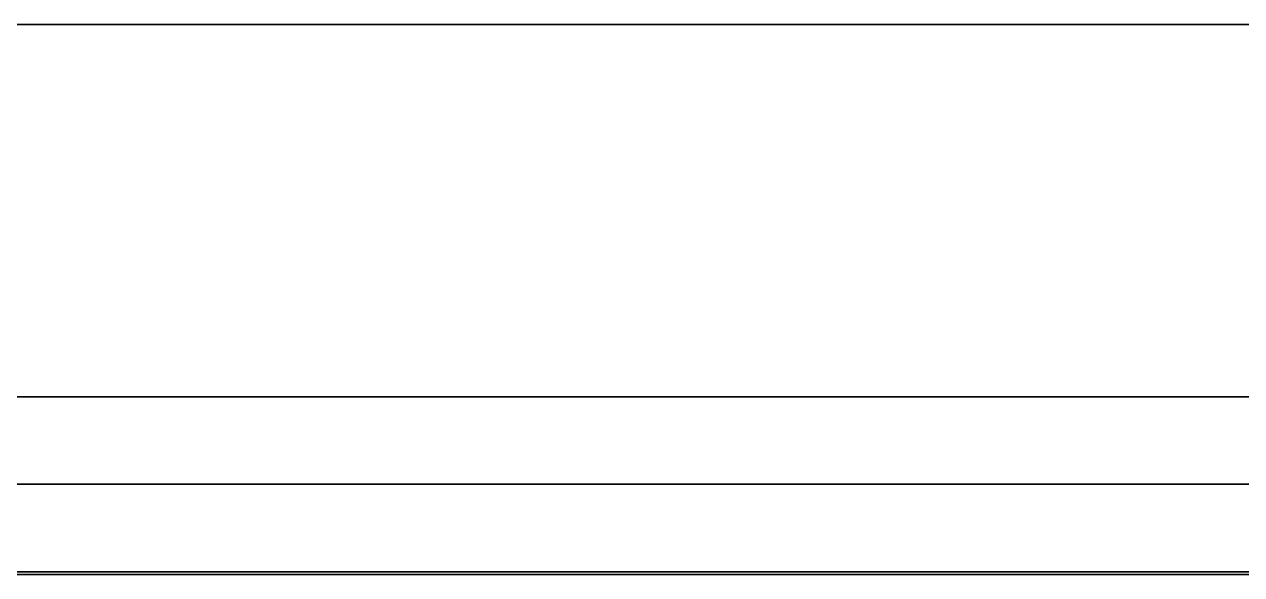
# Model space of a CAD drawing. Header units: inches. Extents: x 0 to 240, y -6 to 240.
# Drawn here: x 184.85 to 198.76, y -6.28 to 0 of the extents above; entities that cross this region are included whole.
import ezdxf

# ---------------------------------------------------------------- set-up
doc = ezdxf.new("R2010")
doc.units = ezdxf.units.IN
doc.header["$MEASUREMENT"] = 0
for name, color, linetype, true_color in [('MODEL$bldg-model', 7, 'Continuous', 0xfafafa), ('MODEL$frame-a', 252, 'Continuous', 0x696969), ('MODEL$perf-pan', 7, 'Continuous', 0x646464)]:
    doc.layers.add(name, color=color, linetype=linetype, true_color=true_color)

msp = doc.modelspace()

# ---------------------------------------------------------------- linework, layer by layer
at = {"layer": 'MODEL$bldg-model'}
for points in [[(0, 0, 432), (240, 0, 432)], [(240, 0, 576), (0, 0, 576)], [(0, 0, 504), (240, 0, 504)], [(0, 0, 288), (240, 0, 288)], [(240, 0, 432), (0, 0, 432)], [(0, 0, 360), (240, 0, 360)], [(0, 0, 144), (240, 0, 144)], [(240, 0, 288), (0, 0, 288)], [(0, 0, 216), (240, 0, 216)]]:
    msp.add_open_spline(points, degree=1, dxfattribs=at)
at = {"layer": 'MODEL$frame-a'}
for points in [[(160, -4.25, 576), (240, -4.25, 576)], [(240, -4.25, 432), (160, -4.25, 432)], [(160, -4.25, 432), (240, -4.25, 432)], [(240, -4.25, 288), (160, -4.25, 288)], [(160, -4.25, 288), (240, -4.25, 288)], [(240, -4.25, 144), (160, -4.25, 144)], [(162, -4.25, 434), (238, -4.25, 434)], [(238, -4.25, 574), (162, -4.25, 574)], [(162, -4.25, 290), (238, -4.25, 290)], [(238, -4.25, 430), (162, -4.25, 430)], [(162, -4.25, 146), (238, -4.25, 146)], [(238, -4.25, 286), (162, -4.25, 286)], [(160, -5.25, 576), (240, -5.25, 576)], [(240, -5.25, 432), (160, -5.25, 432)], [(160, -5.25, 432), (240, -5.25, 432)], [(240, -5.25, 288), (160, -5.25, 288)], [(160, -5.25, 288), (240, -5.25, 288)], [(240, -5.25, 144), (160, -5.25, 144)], [(162, -5.25, 434), (238, -5.25, 434)], [(238, -5.25, 574), (162, -5.25, 574)], [(162, -5.25, 290), (238, -5.25, 290)], [(238, -5.25, 430), (162, -5.25, 430)], [(162, -5.25, 146), (238, -5.25, 146)], [(238, -5.25, 286), (162, -5.25, 286)], [(160, -6.25, 576), (240, -6.25, 576)], [(240, -6.25, 432), (160, -6.25, 432)], [(160, -6.25, 432), (240, -6.25, 432)], [(240, -6.25, 288), (160, -6.25, 288)], [(160, -6.25, 288), (240, -6.25, 288)], [(240, -6.25, 144), (160, -6.25, 144)], [(162, -6.25, 434), (238, -6.25, 434)], [(238, -6.25, 574), (162, -6.25, 574)], [(162, -6.25, 290), (238, -6.25, 290)], [(238, -6.25, 430), (162, -6.25, 430)], [(162, -6.25, 146), (238, -6.25, 146)], [(238, -6.25, 286), (162, -6.25, 286)]]:
    msp.add_open_spline(points, degree=1, dxfattribs=at)
at = {"layer": 'MODEL$perf-pan'}
for p, q in [((160.5, -6.281, 432.5), (239.5, -6.281, 432.5)), ((239.5, -6.281, 575.5), (160.5, -6.281, 575.5)), ((160.5, -6.281, 288.5), (239.5, -6.281, 288.5)), ((239.5, -6.281, 431.5), (160.5, -6.281, 431.5)), ((160.5, -6.281, 144.5), (239.5, -6.281, 144.5)), ((239.5, -6.281, 287.5), (160.5, -6.281, 287.5)), ((180.266, -6.281, 216), (185.03, -6.281, 216)), ((187.257, -6.281, 216), (191.898, -6.281, 216)), ((187.734, -6.281, 504), (191.472, -6.281, 504)), ((187.818, -6.281, 360), (191.359, -6.281, 360)), ((194.245, -6.281, 216), (198.771, -6.281, 216)), ((194.672, -6.281, 504), (198.386, -6.281, 504)), ((194.785, -6.281, 360), (198.247, -6.281, 360))]:
    msp.add_line(p, q, dxfattribs=at)
for points in [[(183.942, -6.281, 562.729), (186.144, -6.281, 561.457)], [(186.144, -6.281, 566.543), (183.942, -6.281, 565.271)], [(183.966, -6.281, 310.743), (186.144, -6.281, 309.485)], [(186.144, -6.281, 314.515), (183.966, -6.281, 313.257)], [(184.014, -6.281, 550.771), (186.144, -6.281, 549.541)], [(186.144, -6.281, 554.459), (184.014, -6.281, 553.229)], [(184.049, -6.281, 322.791), (186.144, -6.281, 321.582)], [(186.144, -6.281, 326.418), (184.049, -6.281, 325.209)], [(184.109, -6.281, 298.826), (186.144, -6.281, 297.651)], [(186.144, -6.281, 302.349), (184.109, -6.281, 301.174)], [(184.149, -6.281, 538.849), (186.144, -6.281, 537.697)], [(186.144, -6.281, 542.303), (184.149, -6.281, 541.151)], [(184.172, -6.281, 274.862), (186.144, -6.281, 273.723)], [(186.144, -6.281, 278.277), (184.172, -6.281, 277.138)], [(184.19, -6.281, 334.872), (186.144, -6.281, 333.744)], [(186.144, -6.281, 338.256), (184.19, -6.281, 337.128)], [(184.284, -6.281, 526.926), (186.144, -6.281, 525.853)], [(186.144, -6.281, 530.147), (184.284, -6.281, 529.074)], [(184.304, -6.281, 154.938), (186.144, -6.281, 153.876)], [(186.144, -6.281, 158.124), (184.304, -6.281, 157.062)], [(184.33, -6.281, 346.953), (186.144, -6.281, 345.906)], [(186.144, -6.281, 350.094), (184.33, -6.281, 349.047)], [(184.35, -6.281, 262.965), (186.144, -6.281, 261.929)], [(186.144, -6.281, 266.071), (184.35, -6.281, 265.035)], [(184.419, -6.281, 515.004), (186.144, -6.281, 514.008)], [(186.144, -6.281, 517.992), (184.419, -6.281, 516.996)], [(184.469, -6.281, 359.033), (186.144, -6.281, 358.067)], [(186.144, -6.281, 361.933), (184.469, -6.281, 360.967)], [(184.49, -6.281, 167.045), (186.144, -6.281, 166.09)], [(186.144, -6.281, 169.91), (184.49, -6.281, 168.955)], [(184.524, -6.281, 251.065), (186.144, -6.281, 250.13)], [(186.144, -6.281, 253.87), (184.524, -6.281, 252.935)], [(184.553, -6.281, 503.082), (186.144, -6.281, 502.164)], [(186.144, -6.281, 505.836), (184.553, -6.281, 504.918)], [(184.608, -6.281, 371.113), (186.144, -6.281, 370.226)], [(186.144, -6.281, 373.774), (184.608, -6.281, 372.887)], [(184.673, -6.281, 179.151), (186.144, -6.281, 178.301)], [(186.144, -6.281, 181.699), (184.673, -6.281, 180.849)], [(184.688, -6.281, 491.159), (186.144, -6.281, 490.319)], [(186.144, -6.281, 493.681), (184.688, -6.281, 492.841)], [(184.694, -6.281, 239.163), (186.144, -6.281, 238.326)], [(186.144, -6.281, 241.674), (184.694, -6.281, 240.837)], [(184.745, -6.281, 383.192), (186.144, -6.281, 382.385)], [(186.144, -6.281, 385.615), (184.745, -6.281, 384.808)], [(184.822, -6.281, 479.237), (186.144, -6.281, 478.474)], [(186.144, -6.281, 481.526), (184.822, -6.281, 480.763)], [(184.852, -6.281, 191.254), (186.144, -6.281, 190.508)], [(184.852, -6.281, 192.746), (184.852, -6.281, 191.254)], [(186.144, -6.281, 193.492), (184.852, -6.281, 192.746)], [(184.862, -6.281, 227.26), (186.144, -6.281, 226.52)], [(184.862, -6.281, 228.74), (184.862, -6.281, 227.26)], [(186.144, -6.281, 229.48), (184.862, -6.281, 228.74)], [(184.88, -6.281, 395.271), (186.144, -6.281, 394.541)], [(184.88, -6.281, 396.729), (184.88, -6.281, 395.271)], [(186.144, -6.281, 397.459), (184.88, -6.281, 396.729)], [(184.956, -6.281, 467.315), (186.144, -6.281, 466.629)], [(184.956, -6.281, 468.685), (184.956, -6.281, 467.315)], [(186.144, -6.281, 469.371), (184.956, -6.281, 468.685)], [(184.989, -6.281, 443.334), (186.144, -6.281, 442.667)], [(184.989, -6.281, 444.666), (184.989, -6.281, 443.334)], [(186.144, -6.281, 445.333), (184.989, -6.281, 444.666)], [(185.012, -6.281, 407.347), (186.144, -6.281, 406.694)], [(185.012, -6.281, 408.653), (185.012, -6.281, 407.347)], [(186.144, -6.281, 409.306), (185.012, -6.281, 408.653)], [(185.027, -6.281, 203.355), (186.144, -6.281, 202.711)], [(185.027, -6.281, 204.645), (185.027, -6.281, 203.355)], [(186.144, -6.281, 205.289), (185.027, -6.281, 204.645)], [(185.03, -6.281, 215.357), (186.144, -6.281, 214.714)], [(185.03, -6.281, 216.643), (185.03, -6.281, 215.357)], [(186.144, -6.281, 217.286), (185.03, -6.281, 216.643)], [(185.088, -6.281, 419.391), (186.144, -6.281, 418.782)], [(185.088, -6.281, 420.609), (185.088, -6.281, 419.391)], [(186.144, -6.281, 421.218), (185.088, -6.281, 420.609)], [(185.09, -6.281, 455.392), (186.144, -6.281, 454.784)], [(185.09, -6.281, 456.608), (185.09, -6.281, 455.392)], [(186.144, -6.281, 457.216), (185.09, -6.281, 456.608)], [(188.346, -6.281, 565.271), (186.144, -6.281, 566.543)], [(188.273, -6.281, 553.229), (186.144, -6.281, 554.459)], [(188.138, -6.281, 541.151), (186.144, -6.281, 542.303)], [(188.003, -6.281, 529.074), (186.144, -6.281, 530.147)], [(187.869, -6.281, 516.996), (186.144, -6.281, 517.992)], [(187.734, -6.281, 504.918), (186.144, -6.281, 505.836)], [(187.599, -6.281, 492.841), (186.144, -6.281, 493.681)], [(187.465, -6.281, 480.763), (186.144, -6.281, 481.526)], [(187.331, -6.281, 468.685), (186.144, -6.281, 469.371)], [(187.197, -6.281, 456.608), (186.144, -6.281, 457.216)], [(187.298, -6.281, 444.666), (186.144, -6.281, 445.333)], [(186.144, -6.281, 561.457), (188.346, -6.281, 562.729)], [(186.144, -6.281, 549.541), (188.273, -6.281, 550.771)], [(186.144, -6.281, 537.697), (188.138, -6.281, 538.849)], [(186.144, -6.281, 525.853), (188.003, -6.281, 526.926)], [(186.144, -6.281, 514.008), (187.869, -6.281, 515.004)], [(186.144, -6.281, 502.164), (187.734, -6.281, 503.082)], [(186.144, -6.281, 490.319), (187.599, -6.281, 491.159)], [(186.144, -6.281, 478.474), (187.465, -6.281, 479.237)], [(186.144, -6.281, 466.629), (187.331, -6.281, 467.315)], [(186.144, -6.281, 454.784), (187.197, -6.281, 455.392)], [(186.144, -6.281, 442.667), (187.298, -6.281, 443.334)], [(187.199, -6.281, 420.609), (186.144, -6.281, 421.218)], [(187.275, -6.281, 408.653), (186.144, -6.281, 409.306)], [(187.407, -6.281, 396.729), (186.144, -6.281, 397.459)], [(187.542, -6.281, 384.808), (186.144, -6.281, 385.615)], [(187.68, -6.281, 372.887), (186.144, -6.281, 373.774)], [(187.818, -6.281, 360.967), (186.144, -6.281, 361.933)], [(187.957, -6.281, 349.047), (186.144, -6.281, 350.094)], [(188.098, -6.281, 337.128), (186.144, -6.281, 338.256)], [(188.238, -6.281, 325.209), (186.144, -6.281, 326.418)], [(188.321, -6.281, 313.257), (186.144, -6.281, 314.515)], [(188.178, -6.281, 301.174), (186.144, -6.281, 302.349)], [(186.144, -6.281, 418.782), (187.199, -6.281, 419.391)], [(186.144, -6.281, 406.694), (187.275, -6.281, 407.347)], [(186.144, -6.281, 394.541), (187.407, -6.281, 395.271)], [(186.144, -6.281, 382.385), (187.542, -6.281, 383.192)], [(186.144, -6.281, 370.226), (187.68, -6.281, 371.113)], [(186.144, -6.281, 358.067), (187.818, -6.281, 359.033)], [(186.144, -6.281, 345.906), (187.957, -6.281, 346.953)], [(186.144, -6.281, 333.744), (188.098, -6.281, 334.872)], [(186.144, -6.281, 321.582), (188.238, -6.281, 322.791)], [(186.144, -6.281, 309.485), (188.321, -6.281, 310.743)], [(186.144, -6.281, 297.651), (188.178, -6.281, 298.826)], [(188.115, -6.281, 277.138), (186.144, -6.281, 278.277)], [(187.937, -6.281, 265.035), (186.144, -6.281, 266.071)], [(187.763, -6.281, 252.935), (186.144, -6.281, 253.87)], [(187.593, -6.281, 240.837), (186.144, -6.281, 241.674)], [(187.425, -6.281, 228.74), (186.144, -6.281, 229.48)], [(187.257, -6.281, 216.643), (186.144, -6.281, 217.286)], [(187.26, -6.281, 204.645), (186.144, -6.281, 205.289)], [(187.435, -6.281, 192.746), (186.144, -6.281, 193.492)], [(187.615, -6.281, 180.849), (186.144, -6.281, 181.699)], [(187.797, -6.281, 168.955), (186.144, -6.281, 169.91)], [(187.983, -6.281, 157.062), (186.144, -6.281, 158.124)], [(186.144, -6.281, 273.723), (188.115, -6.281, 274.862)], [(186.144, -6.281, 261.929), (187.937, -6.281, 262.965)], [(186.144, -6.281, 250.13), (187.763, -6.281, 251.065)], [(186.144, -6.281, 238.326), (187.593, -6.281, 239.163)], [(186.144, -6.281, 226.52), (187.425, -6.281, 227.26)], [(186.144, -6.281, 214.714), (187.257, -6.281, 215.357)], [(186.144, -6.281, 202.711), (187.26, -6.281, 203.355)], [(186.144, -6.281, 190.508), (187.435, -6.281, 191.254)], [(186.144, -6.281, 178.301), (187.615, -6.281, 179.151)], [(186.144, -6.281, 166.09), (187.797, -6.281, 167.045)], [(186.144, -6.281, 153.876), (187.983, -6.281, 154.938)], [(187.197, -6.281, 455.392), (187.197, -6.281, 456.608)], [(187.199, -6.281, 419.391), (187.199, -6.281, 420.609)], [(187.257, -6.281, 215.357), (187.257, -6.281, 216.643)], [(187.26, -6.281, 203.355), (187.26, -6.281, 204.645)], [(187.275, -6.281, 407.347), (187.275, -6.281, 408.653)], [(187.298, -6.281, 443.334), (187.298, -6.281, 444.666)], [(187.331, -6.281, 467.315), (187.331, -6.281, 468.685)], [(187.359, -6.281, 568.701), (189.608, -6.281, 567.403)], [(187.359, -6.281, 571.299), (187.359, -6.281, 568.701)], [(189.608, -6.281, 572.597), (187.359, -6.281, 571.299)], [(187.407, -6.281, 395.271), (187.407, -6.281, 396.729)], [(187.408, -6.281, 556.73), (189.608, -6.281, 555.46)], [(187.408, -6.281, 559.27), (187.408, -6.281, 556.73)], [(189.608, -6.281, 560.54), (187.408, -6.281, 559.27)], [(187.425, -6.281, 316.74), (189.608, -6.281, 315.48)], [(187.425, -6.281, 319.26), (187.425, -6.281, 316.74)], [(189.608, -6.281, 320.52), (187.425, -6.281, 319.26)], [(187.425, -6.281, 227.26), (187.425, -6.281, 228.74)], [(187.435, -6.281, 191.254), (187.435, -6.281, 192.746)], [(187.465, -6.281, 479.237), (187.465, -6.281, 480.763)], [(187.486, -6.281, 304.775), (189.608, -6.281, 303.55)], [(187.486, -6.281, 307.225), (187.486, -6.281, 304.775)], [(189.608, -6.281, 308.45), (187.486, -6.281, 307.225)], [(187.521, -6.281, 280.795), (189.608, -6.281, 279.59)], [(187.521, -6.281, 283.205), (187.521, -6.281, 280.795)], [(189.608, -6.281, 284.41), (187.521, -6.281, 283.205)], [(187.542, -6.281, 383.192), (187.542, -6.281, 384.808)], [(187.543, -6.281, 544.808), (189.608, -6.281, 543.616)], [(187.543, -6.281, 547.192), (187.543, -6.281, 544.808)], [(189.608, -6.281, 548.384), (187.543, -6.281, 547.192)], [(187.566, -6.281, 328.821), (189.608, -6.281, 327.642)], [(187.566, -6.281, 331.179), (187.566, -6.281, 328.821)], [(189.608, -6.281, 332.358), (187.566, -6.281, 331.179)], [(187.593, -6.281, 239.163), (187.593, -6.281, 240.837)], [(187.599, -6.281, 491.159), (187.599, -6.281, 492.841)], [(187.615, -6.281, 179.151), (187.615, -6.281, 180.849)], [(187.627, -6.281, 292.857), (189.608, -6.281, 291.713)], [(187.627, -6.281, 295.143), (187.627, -6.281, 292.857)], [(189.608, -6.281, 296.287), (187.627, -6.281, 295.143)], [(187.677, -6.281, 532.885), (189.608, -6.281, 531.771)], [(187.677, -6.281, 535.115), (187.677, -6.281, 532.885)], [(189.608, -6.281, 536.229), (187.677, -6.281, 535.115)], [(187.68, -6.281, 371.113), (187.68, -6.281, 372.887)], [(187.694, -6.281, 148.895), (189.608, -6.281, 147.79)], [(187.694, -6.281, 151.105), (187.694, -6.281, 148.895)], [(189.608, -6.281, 152.21), (187.694, -6.281, 151.105)], [(187.699, -6.281, 268.898), (189.608, -6.281, 267.796)], [(187.699, -6.281, 271.102), (187.699, -6.281, 268.898)], [(189.608, -6.281, 272.204), (187.699, -6.281, 271.102)], [(187.706, -6.281, 340.902), (189.608, -6.281, 339.804)], [(187.706, -6.281, 343.098), (187.706, -6.281, 340.902)], [(189.608, -6.281, 344.196), (187.706, -6.281, 343.098)], [(187.734, -6.281, 503.082), (187.734, -6.281, 504.918)], [(187.763, -6.281, 251.065), (187.763, -6.281, 252.935)], [(187.797, -6.281, 167.045), (187.797, -6.281, 168.955)], [(187.812, -6.281, 520.963), (189.608, -6.281, 519.926)], [(187.812, -6.281, 523.037), (187.812, -6.281, 520.963)], [(189.608, -6.281, 524.074), (187.812, -6.281, 523.037)], [(187.818, -6.281, 359.033), (187.818, -6.281, 360.967)], [(187.845, -6.281, 352.982), (189.608, -6.281, 351.964)], [(187.845, -6.281, 355.018), (187.845, -6.281, 352.982)], [(189.608, -6.281, 356.036), (187.845, -6.281, 355.018)], [(187.869, -6.281, 515.004), (187.869, -6.281, 516.996)], [(187.873, -6.281, 256.998), (189.608, -6.281, 255.997)], [(187.873, -6.281, 259.002), (187.873, -6.281, 256.998)], [(189.608, -6.281, 260.003), (187.873, -6.281, 259.002)], [(187.882, -6.281, 161.004), (189.608, -6.281, 160.008)], [(187.882, -6.281, 162.996), (187.882, -6.281, 161.004)], [(189.608, -6.281, 163.992), (187.882, -6.281, 162.996)], [(187.937, -6.281, 262.965), (187.937, -6.281, 265.035)], [(187.946, -6.281, 509.041), (189.608, -6.281, 508.081)], [(187.946, -6.281, 510.959), (187.946, -6.281, 509.041)], [(189.608, -6.281, 511.919), (187.946, -6.281, 510.959)], [(187.957, -6.281, 346.953), (187.957, -6.281, 349.047)], [(187.983, -6.281, 365.062), (189.608, -6.281, 364.124)], [(187.983, -6.281, 366.938), (187.983, -6.281, 365.062)], [(189.608, -6.281, 367.876), (187.983, -6.281, 366.938)], [(187.983, -6.281, 154.938), (187.983, -6.281, 157.062)], [(188.003, -6.281, 526.926), (188.003, -6.281, 529.074)], [(188.043, -6.281, 245.097), (189.608, -6.281, 244.193)], [(188.043, -6.281, 246.903), (188.043, -6.281, 245.097)], [(189.608, -6.281, 247.807), (188.043, -6.281, 246.903)], [(188.069, -6.281, 173.111), (189.608, -6.281, 172.223)], [(188.069, -6.281, 174.889), (188.069, -6.281, 173.111)], [(189.608, -6.281, 175.777), (188.069, -6.281, 174.889)], [(188.08, -6.281, 497.118), (189.608, -6.281, 496.236)], [(188.08, -6.281, 498.882), (188.08, -6.281, 497.118)], [(189.608, -6.281, 499.764), (188.08, -6.281, 498.882)], [(188.098, -6.281, 334.872), (188.098, -6.281, 337.128)], [(188.115, -6.281, 274.862), (188.115, -6.281, 277.138)], [(188.12, -6.281, 377.141), (189.608, -6.281, 376.283)], [(188.12, -6.281, 378.859), (188.12, -6.281, 377.141)], [(189.608, -6.281, 379.717), (188.12, -6.281, 378.859)], [(188.138, -6.281, 538.849), (188.138, -6.281, 541.151)], [(188.178, -6.281, 298.826), (188.178, -6.281, 301.174)], [(188.211, -6.281, 233.193), (189.608, -6.281, 232.387)], [(188.211, -6.281, 234.807), (188.211, -6.281, 233.193)], [(189.608, -6.281, 235.613), (188.211, -6.281, 234.807)], [(188.214, -6.281, 485.195), (189.608, -6.281, 484.391)], [(188.214, -6.281, 486.805), (188.214, -6.281, 485.195)], [(189.608, -6.281, 487.609), (188.214, -6.281, 486.805)], [(188.238, -6.281, 322.791), (188.238, -6.281, 325.209)], [(188.252, -6.281, 185.217), (189.608, -6.281, 184.434)], [(188.252, -6.281, 186.783), (188.252, -6.281, 185.217)], [(189.608, -6.281, 187.566), (188.252, -6.281, 186.783)], [(188.256, -6.281, 389.219), (189.608, -6.281, 388.439)], [(188.256, -6.281, 390.781), (188.256, -6.281, 389.219)], [(189.608, -6.281, 391.561), (188.256, -6.281, 390.781)], [(188.273, -6.281, 550.771), (188.273, -6.281, 553.229)], [(188.321, -6.281, 310.743), (188.321, -6.281, 313.257)], [(188.346, -6.281, 562.729), (188.346, -6.281, 565.271)], [(188.348, -6.281, 473.273), (189.608, -6.281, 472.545)], [(188.348, -6.281, 474.727), (188.348, -6.281, 473.273)], [(189.608, -6.281, 475.455), (188.348, -6.281, 474.727)], [(188.378, -6.281, 221.29), (189.608, -6.281, 220.581)], [(188.378, -6.281, 222.71), (188.378, -6.281, 221.29)], [(189.608, -6.281, 223.419), (188.378, -6.281, 222.71)], [(188.388, -6.281, 401.296), (189.608, -6.281, 400.592)], [(188.388, -6.281, 402.704), (188.388, -6.281, 401.296)], [(189.608, -6.281, 403.408), (188.388, -6.281, 402.704)], [(188.431, -6.281, 197.321), (189.608, -6.281, 196.642)], [(188.431, -6.281, 198.679), (188.431, -6.281, 197.321)], [(189.608, -6.281, 199.358), (188.431, -6.281, 198.679)], [(188.438, -6.281, 437.325), (189.608, -6.281, 436.65)], [(188.438, -6.281, 438.675), (188.438, -6.281, 437.325)], [(189.608, -6.281, 439.35), (188.438, -6.281, 438.675)], [(188.481, -6.281, 461.349), (189.608, -6.281, 460.699)], [(188.481, -6.281, 462.651), (188.481, -6.281, 461.349)], [(189.608, -6.281, 463.301), (188.481, -6.281, 462.651)], [(188.516, -6.281, 413.369), (189.608, -6.281, 412.739)], [(188.516, -6.281, 414.631), (188.516, -6.281, 413.369)], [(189.608, -6.281, 415.261), (188.516, -6.281, 414.631)], [(188.522, -6.281, 425.373), (189.608, -6.281, 424.747)], [(188.522, -6.281, 426.627), (188.522, -6.281, 425.373)], [(189.608, -6.281, 427.253), (188.522, -6.281, 426.627)], [(188.528, -6.281, 449.377), (189.608, -6.281, 448.753)], [(188.528, -6.281, 450.623), (188.528, -6.281, 449.377)], [(189.608, -6.281, 451.247), (188.528, -6.281, 450.623)], [(188.55, -6.281, 209.389), (189.608, -6.281, 208.778)], [(188.55, -6.281, 210.611), (188.55, -6.281, 209.389)], [(189.608, -6.281, 211.222), (188.55, -6.281, 210.611)], [(191.857, -6.281, 571.299), (189.608, -6.281, 572.597)], [(191.807, -6.281, 559.27), (189.608, -6.281, 560.54)], [(191.673, -6.281, 547.192), (189.608, -6.281, 548.384)], [(191.538, -6.281, 535.115), (189.608, -6.281, 536.229)], [(191.404, -6.281, 523.037), (189.608, -6.281, 524.074)], [(191.269, -6.281, 510.959), (189.608, -6.281, 511.919)], [(191.135, -6.281, 498.882), (189.608, -6.281, 499.764)], [(191.001, -6.281, 486.805), (189.608, -6.281, 487.609)], [(190.867, -6.281, 474.727), (189.608, -6.281, 475.455)], [(190.734, -6.281, 462.651), (189.608, -6.281, 463.301)], [(190.687, -6.281, 450.623), (189.608, -6.281, 451.247)], [(190.777, -6.281, 438.675), (189.608, -6.281, 439.35)], [(189.608, -6.281, 567.403), (191.857, -6.281, 568.701)], [(189.608, -6.281, 555.46), (191.807, -6.281, 556.73)], [(189.608, -6.281, 543.616), (191.673, -6.281, 544.808)], [(189.608, -6.281, 531.771), (191.538, -6.281, 532.885)], [(189.608, -6.281, 519.926), (191.404, -6.281, 520.963)], [(189.608, -6.281, 508.081), (191.269, -6.281, 509.041)], [(189.608, -6.281, 496.236), (191.135, -6.281, 497.118)], [(189.608, -6.281, 484.391), (191.001, -6.281, 485.195)], [(189.608, -6.281, 472.545), (190.867, -6.281, 473.273)], [(189.608, -6.281, 460.699), (190.734, -6.281, 461.349)], [(189.608, -6.281, 448.753), (190.687, -6.281, 449.377)], [(189.608, -6.281, 436.65), (190.777, -6.281, 437.325)], [(190.693, -6.281, 426.627), (189.608, -6.281, 427.253)], [(190.7, -6.281, 414.631), (189.608, -6.281, 415.261)], [(190.827, -6.281, 402.704), (189.608, -6.281, 403.408)], [(190.96, -6.281, 390.781), (189.608, -6.281, 391.561)], [(191.095, -6.281, 378.859), (189.608, -6.281, 379.717)], [(191.232, -6.281, 366.938), (189.608, -6.281, 367.876)], [(191.371, -6.281, 355.018), (189.608, -6.281, 356.036)], [(191.51, -6.281, 343.098), (189.608, -6.281, 344.196)], [(191.65, -6.281, 331.179), (189.608, -6.281, 332.358)], [(191.79, -6.281, 319.26), (189.608, -6.281, 320.52)], [(191.73, -6.281, 307.225), (189.608, -6.281, 308.45)], [(191.588, -6.281, 295.143), (189.608, -6.281, 296.287)], [(189.608, -6.281, 424.747), (190.693, -6.281, 425.373)], [(189.608, -6.281, 412.739), (190.7, -6.281, 413.369)], [(189.608, -6.281, 400.592), (190.827, -6.281, 401.296)], [(189.608, -6.281, 388.439), (190.96, -6.281, 389.219)], [(189.608, -6.281, 376.283), (191.095, -6.281, 377.141)], [(189.608, -6.281, 364.124), (191.232, -6.281, 365.062)], [(189.608, -6.281, 351.964), (191.371, -6.281, 352.982)], [(189.608, -6.281, 339.804), (191.51, -6.281, 340.902)], [(189.608, -6.281, 327.642), (191.65, -6.281, 328.821)], [(189.608, -6.281, 315.48), (191.79, -6.281, 316.74)], [(189.608, -6.281, 303.55), (191.73, -6.281, 304.775)], [(189.608, -6.281, 291.713), (191.588, -6.281, 292.857)], [(191.695, -6.281, 283.205), (189.608, -6.281, 284.41)], [(191.517, -6.281, 271.102), (189.608, -6.281, 272.204)], [(191.343, -6.281, 259.002), (189.608, -6.281, 260.003)], [(191.173, -6.281, 246.903), (189.608, -6.281, 247.807)], [(191.005, -6.281, 234.807), (189.608, -6.281, 235.613)], [(190.837, -6.281, 222.71), (189.608, -6.281, 223.419)], [(190.666, -6.281, 210.611), (189.608, -6.281, 211.222)], [(190.784, -6.281, 198.679), (189.608, -6.281, 199.358)], [(190.964, -6.281, 186.783), (189.608, -6.281, 187.566)], [(191.147, -6.281, 174.889), (189.608, -6.281, 175.777)], [(191.333, -6.281, 162.996), (189.608, -6.281, 163.992)], [(191.522, -6.281, 151.105), (189.608, -6.281, 152.21)], [(189.608, -6.281, 279.59), (191.695, -6.281, 280.795)], [(189.608, -6.281, 267.796), (191.517, -6.281, 268.898)], [(189.608, -6.281, 255.997), (191.343, -6.281, 256.998)], [(189.608, -6.281, 244.193), (191.173, -6.281, 245.097)], [(189.608, -6.281, 232.387), (191.005, -6.281, 233.193)], [(189.608, -6.281, 220.581), (190.837, -6.281, 221.29)], [(189.608, -6.281, 208.778), (190.666, -6.281, 209.389)], [(189.608, -6.281, 196.642), (190.784, -6.281, 197.321)], [(189.608, -6.281, 184.434), (190.964, -6.281, 185.217)], [(189.608, -6.281, 172.223), (191.147, -6.281, 173.111)], [(189.608, -6.281, 160.008), (191.333, -6.281, 161.004)], [(189.608, -6.281, 147.79), (191.522, -6.281, 148.895)], [(190.666, -6.281, 209.389), (190.666, -6.281, 210.611)], [(190.687, -6.281, 449.377), (190.687, -6.281, 450.623)], [(190.693, -6.281, 425.373), (190.693, -6.281, 426.627)], [(190.7, -6.281, 413.369), (190.7, -6.281, 414.631)], [(190.734, -6.281, 461.349), (190.734, -6.281, 462.651)], [(190.777, -6.281, 437.325), (190.777, -6.281, 438.675)], [(190.784, -6.281, 197.321), (190.784, -6.281, 198.679)], [(190.801, -6.281, 562.689), (193.072, -6.281, 561.378)], [(190.801, -6.281, 565.311), (190.801, -6.281, 562.689)], [(193.072, -6.281, 566.622), (190.801, -6.281, 565.311)], [(190.827, -6.281, 401.296), (190.827, -6.281, 402.704)], [(190.837, -6.281, 221.29), (190.837, -6.281, 222.71)], [(190.862, -6.281, 310.724), (193.072, -6.281, 309.448)], [(190.862, -6.281, 313.276), (190.862, -6.281, 310.724)], [(193.072, -6.281, 314.552), (190.862, -6.281, 313.276)], [(190.867, -6.281, 473.273), (190.867, -6.281, 474.727)], [(190.936, -6.281, 550.767), (193.072, -6.281, 549.533)], [(190.936, -6.281, 553.233), (190.936, -6.281, 550.767)], [(193.072, -6.281, 554.467), (190.936, -6.281, 553.233)], [(190.941, -6.281, 322.77), (193.072, -6.281, 321.54)], [(190.941, -6.281, 325.23), (190.941, -6.281, 322.77)], [(193.072, -6.281, 326.46), (190.941, -6.281, 325.23)], [(190.96, -6.281, 389.219), (190.96, -6.281, 390.781)], [(190.964, -6.281, 185.217), (190.964, -6.281, 186.783)], [(191.001, -6.281, 485.195), (191.001, -6.281, 486.805)], [(191.003, -6.281, 298.806), (193.072, -6.281, 297.611)], [(191.003, -6.281, 301.194), (191.003, -6.281, 298.806)], [(193.072, -6.281, 302.389), (191.003, -6.281, 301.194)], [(191.005, -6.281, 233.193), (191.005, -6.281, 234.807)], [(191.047, -6.281, 274.831), (193.072, -6.281, 273.662)], [(191.047, -6.281, 277.169), (191.047, -6.281, 274.831)], [(193.072, -6.281, 278.338), (191.047, -6.281, 277.169)], [(191.07, -6.281, 538.844), (193.072, -6.281, 537.689)], [(191.07, -6.281, 541.156), (191.07, -6.281, 538.844)], [(193.072, -6.281, 542.311), (191.07, -6.281, 541.156)], [(191.081, -6.281, 334.851), (193.072, -6.281, 333.702)], [(191.081, -6.281, 337.149), (191.081, -6.281, 334.851)], [(193.072, -6.281, 338.298), (191.081, -6.281, 337.149)], [(191.095, -6.281, 377.141), (191.095, -6.281, 378.859)], [(191.135, -6.281, 497.118), (191.135, -6.281, 498.882)], [(191.147, -6.281, 173.111), (191.147, -6.281, 174.889)], [(191.173, -6.281, 245.097), (191.173, -6.281, 246.903)], [(191.204, -6.281, 526.922), (193.072, -6.281, 525.844)], [(191.204, -6.281, 529.078), (191.204, -6.281, 526.922)], [(193.072, -6.281, 530.156), (191.204, -6.281, 529.078)], [(191.221, -6.281, 346.931), (193.072, -6.281, 345.862)], [(191.221, -6.281, 349.069), (191.221, -6.281, 346.931)], [(193.072, -6.281, 350.138), (191.221, -6.281, 349.069)], [(191.221, -6.281, 262.932), (193.072, -6.281, 261.863)], [(191.221, -6.281, 265.068), (191.221, -6.281, 262.932)], [(193.072, -6.281, 266.137), (191.221, -6.281, 265.068)], [(191.232, -6.281, 365.062), (191.232, -6.281, 366.938)], [(191.269, -6.281, 509.041), (191.269, -6.281, 510.959)], [(191.271, -6.281, 154.96), (193.072, -6.281, 153.921)], [(191.271, -6.281, 157.04), (191.271, -6.281, 154.96)], [(193.072, -6.281, 158.079), (191.271, -6.281, 157.04)], [(191.333, -6.281, 161.004), (191.333, -6.281, 162.996)], [(191.338, -6.281, 514.999), (193.072, -6.281, 513.998)], [(191.338, -6.281, 517.001), (191.338, -6.281, 514.999)], [(193.072, -6.281, 518.002), (191.338, -6.281, 517.001)], [(191.343, -6.281, 256.998), (191.343, -6.281, 259.002)], [(191.359, -6.281, 359.011), (193.072, -6.281, 358.022)], [(191.359, -6.281, 360.989), (191.359, -6.281, 359.011)], [(193.072, -6.281, 361.978), (191.359, -6.281, 360.989)], [(191.371, -6.281, 352.982), (191.371, -6.281, 355.018)], [(191.392, -6.281, 251.03), (193.072, -6.281, 250.06)], [(191.392, -6.281, 252.97), (191.392, -6.281, 251.03)], [(193.072, -6.281, 253.94), (191.392, -6.281, 252.97)], [(191.404, -6.281, 520.963), (191.404, -6.281, 523.037)], [(191.46, -6.281, 167.07), (193.072, -6.281, 166.139)], [(191.46, -6.281, 168.93), (191.46, -6.281, 167.07)], [(193.072, -6.281, 169.861), (191.46, -6.281, 168.93)], [(191.472, -6.281, 503.076), (193.072, -6.281, 502.153)], [(191.472, -6.281, 504.924), (191.472, -6.281, 503.076)], [(193.072, -6.281, 505.847), (191.472, -6.281, 504.924)], [(191.496, -6.281, 371.09), (193.072, -6.281, 370.18)], [(191.496, -6.281, 372.91), (191.496, -6.281, 371.09)], [(193.072, -6.281, 373.82), (191.496, -6.281, 372.91)], [(191.51, -6.281, 340.902), (191.51, -6.281, 343.098)], [(191.517, -6.281, 268.898), (191.517, -6.281, 271.102)], [(191.522, -6.281, 148.895), (191.522, -6.281, 151.105)], [(191.538, -6.281, 532.885), (191.538, -6.281, 535.115)], [(191.559, -6.281, 239.127), (193.072, -6.281, 238.253)], [(191.559, -6.281, 240.873), (191.559, -6.281, 239.127)], [(193.072, -6.281, 241.747), (191.559, -6.281, 240.873)], [(191.588, -6.281, 292.857), (191.588, -6.281, 295.143)], [(191.606, -6.281, 491.153), (193.072, -6.281, 490.307)], [(191.606, -6.281, 492.847), (191.606, -6.281, 491.153)], [(193.072, -6.281, 493.693), (191.606, -6.281, 492.847)], [(191.631, -6.281, 383.168), (193.072, -6.281, 382.336)], [(191.631, -6.281, 384.832), (191.631, -6.281, 383.168)], [(193.072, -6.281, 385.664), (191.631, -6.281, 384.832)], [(191.647, -6.281, 179.177), (193.072, -6.281, 178.355)], [(191.647, -6.281, 180.823), (191.647, -6.281, 179.177)], [(193.072, -6.281, 181.645), (191.647, -6.281, 180.823)], [(191.65, -6.281, 328.821), (191.65, -6.281, 331.179)], [(191.673, -6.281, 544.808), (191.673, -6.281, 547.192)], [(191.695, -6.281, 280.795), (191.695, -6.281, 283.205)], [(191.727, -6.281, 227.224), (193.072, -6.281, 226.447)], [(191.727, -6.281, 228.776), (191.727, -6.281, 227.224)], [(193.072, -6.281, 229.553), (191.727, -6.281, 228.776)], [(191.73, -6.281, 304.775), (191.73, -6.281, 307.225)], [(191.739, -6.281, 479.23), (193.072, -6.281, 478.461)], [(191.739, -6.281, 480.77), (191.739, -6.281, 479.23)], [(193.072, -6.281, 481.539), (191.739, -6.281, 480.77)], [(191.763, -6.281, 395.245), (193.072, -6.281, 394.489)], [(191.763, -6.281, 396.755), (191.763, -6.281, 395.245)], [(193.072, -6.281, 397.511), (191.763, -6.281, 396.755)], [(191.79, -6.281, 316.74), (191.79, -6.281, 319.26)], [(191.807, -6.281, 556.73), (191.807, -6.281, 559.27)], [(191.831, -6.281, 191.284), (193.072, -6.281, 190.567)], [(191.831, -6.281, 192.716), (191.831, -6.281, 191.284)], [(193.072, -6.281, 193.433), (191.831, -6.281, 192.716)], [(191.857, -6.281, 568.701), (191.857, -6.281, 571.299)], [(191.871, -6.281, 467.307), (193.072, -6.281, 466.613)], [(191.871, -6.281, 468.693), (191.871, -6.281, 467.307)], [(193.072, -6.281, 469.387), (191.871, -6.281, 468.693)], [(191.891, -6.281, 407.319), (193.072, -6.281, 406.637)], [(191.891, -6.281, 408.681), (191.891, -6.281, 407.319)], [(193.072, -6.281, 409.363), (191.891, -6.281, 408.681)], [(191.898, -6.281, 215.322), (193.072, -6.281, 214.645)], [(191.898, -6.281, 216.678), (191.898, -6.281, 215.322)], [(193.072, -6.281, 217.355), (191.898, -6.281, 216.678)], [(191.946, -6.281, 443.35), (193.072, -6.281, 442.701)], [(191.946, -6.281, 444.65), (191.946, -6.281, 443.35)], [(193.072, -6.281, 445.299), (191.946, -6.281, 444.65)], [(192.001, -6.281, 455.382), (193.072, -6.281, 454.763)], [(192.001, -6.281, 456.618), (192.001, -6.281, 455.382)], [(193.072, -6.281, 457.237), (192.001, -6.281, 456.618)], [(192.011, -6.281, 419.388), (193.072, -6.281, 418.776)], [(192.011, -6.281, 420.612), (192.011, -6.281, 419.388)], [(193.072, -6.281, 421.224), (192.011, -6.281, 420.612)], [(192.011, -6.281, 203.388), (193.072, -6.281, 202.775)], [(192.011, -6.281, 204.612), (192.011, -6.281, 203.388)], [(193.072, -6.281, 205.225), (192.011, -6.281, 204.612)], [(195.342, -6.281, 565.311), (193.072, -6.281, 566.622)], [(195.208, -6.281, 553.233), (193.072, -6.281, 554.467)], [(195.074, -6.281, 541.156), (193.072, -6.281, 542.311)], [(194.939, -6.281, 529.078), (193.072, -6.281, 530.156)], [(194.805, -6.281, 517.001), (193.072, -6.281, 518.002)], [(194.672, -6.281, 504.924), (193.072, -6.281, 505.847)], [(194.538, -6.281, 492.847), (193.072, -6.281, 493.693)], [(194.405, -6.281, 480.77), (193.072, -6.281, 481.539)], [(194.273, -6.281, 468.693), (193.072, -6.281, 469.387)], [(194.143, -6.281, 456.618), (193.072, -6.281, 457.237)], [(194.197, -6.281, 444.65), (193.072, -6.281, 445.299)], [(193.072, -6.281, 561.378), (195.342, -6.281, 562.689)], [(193.072, -6.281, 549.533), (195.208, -6.281, 550.767)], [(193.072, -6.281, 537.689), (195.074, -6.281, 538.844)], [(193.072, -6.281, 525.844), (194.939, -6.281, 526.922)], [(193.072, -6.281, 513.998), (194.805, -6.281, 514.999)], [(193.072, -6.281, 502.153), (194.672, -6.281, 503.076)], [(193.072, -6.281, 490.307), (194.538, -6.281, 491.153)], [(193.072, -6.281, 478.461), (194.405, -6.281, 479.23)], [(193.072, -6.281, 466.613), (194.273, -6.281, 467.307)], [(193.072, -6.281, 454.763), (194.143, -6.281, 455.382)], [(193.072, -6.281, 442.701), (194.197, -6.281, 443.35)], [(194.132, -6.281, 420.612), (193.072, -6.281, 421.224)], [(194.252, -6.281, 408.681), (193.072, -6.281, 409.363)], [(194.38, -6.281, 396.755), (193.072, -6.281, 397.511)], [(194.513, -6.281, 384.832), (193.072, -6.281, 385.664)], [(194.648, -6.281, 372.91), (193.072, -6.281, 373.82)], [(194.785, -6.281, 360.989), (193.072, -6.281, 361.978)], [(194.923, -6.281, 349.069), (193.072, -6.281, 350.138)], [(195.062, -6.281, 337.149), (193.072, -6.281, 338.298)], [(195.202, -6.281, 325.23), (193.072, -6.281, 326.46)], [(195.282, -6.281, 313.276), (193.072, -6.281, 314.552)], [(195.14, -6.281, 301.194), (193.072, -6.281, 302.389)], [(193.072, -6.281, 418.776), (194.132, -6.281, 419.388)], [(193.072, -6.281, 406.637), (194.252, -6.281, 407.319)], [(193.072, -6.281, 394.489), (194.38, -6.281, 395.245)], [(193.072, -6.281, 382.336), (194.513, -6.281, 383.168)], [(193.072, -6.281, 370.18), (194.648, -6.281, 371.09)], [(193.072, -6.281, 358.022), (194.785, -6.281, 359.011)], [(193.072, -6.281, 345.862), (194.923, -6.281, 346.931)], [(193.072, -6.281, 333.702), (195.062, -6.281, 334.851)], [(193.072, -6.281, 321.54), (195.202, -6.281, 322.77)], [(193.072, -6.281, 309.448), (195.282, -6.281, 310.724)], [(193.072, -6.281, 297.611), (195.14, -6.281, 298.806)], [(195.096, -6.281, 277.169), (193.072, -6.281, 278.338)], [(194.922, -6.281, 265.068), (193.072, -6.281, 266.137)], [(194.752, -6.281, 252.97), (193.072, -6.281, 253.94)], [(194.584, -6.281, 240.873), (193.072, -6.281, 241.747)], [(194.416, -6.281, 228.776), (193.072, -6.281, 229.553)], [(194.245, -6.281, 216.678), (193.072, -6.281, 217.355)], [(194.133, -6.281, 204.612), (193.072, -6.281, 205.225)], [(194.313, -6.281, 192.716), (193.072, -6.281, 193.433)], [(194.496, -6.281, 180.823), (193.072, -6.281, 181.645)], [(194.683, -6.281, 168.93), (193.072, -6.281, 169.861)], [(194.872, -6.281, 157.04), (193.072, -6.281, 158.079)], [(193.072, -6.281, 273.662), (195.096, -6.281, 274.831)], [(193.072, -6.281, 261.863), (194.922, -6.281, 262.932)], [(193.072, -6.281, 250.06), (194.752, -6.281, 251.03)], [(193.072, -6.281, 238.253), (194.584, -6.281, 239.127)], [(193.072, -6.281, 226.447), (194.416, -6.281, 227.224)], [(193.072, -6.281, 214.645), (194.245, -6.281, 215.322)], [(193.072, -6.281, 202.775), (194.133, -6.281, 203.388)], [(193.072, -6.281, 190.567), (194.313, -6.281, 191.284)], [(193.072, -6.281, 178.355), (194.496, -6.281, 179.177)], [(193.072, -6.281, 166.139), (194.683, -6.281, 167.07)], [(193.072, -6.281, 153.921), (194.872, -6.281, 154.96)], [(194.132, -6.281, 419.388), (194.132, -6.281, 420.612)], [(194.133, -6.281, 203.388), (194.133, -6.281, 204.612)], [(194.143, -6.281, 455.382), (194.143, -6.281, 456.618)], [(194.197, -6.281, 443.35), (194.197, -6.281, 444.65)], [(194.209, -6.281, 568.657), (196.536, -6.281, 567.314)], [(194.209, -6.281, 571.343), (194.209, -6.281, 568.657)], [(196.536, -6.281, 572.686), (194.209, -6.281, 571.343)], [(194.245, -6.281, 215.322), (194.245, -6.281, 216.678)], [(194.252, -6.281, 407.319), (194.252, -6.281, 408.681)], [(194.273, -6.281, 467.307), (194.273, -6.281, 468.693)], [(194.313, -6.281, 191.284), (194.313, -6.281, 192.716)], [(194.317, -6.281, 316.719), (196.536, -6.281, 315.438)], [(194.317, -6.281, 319.281), (194.317, -6.281, 316.719)], [(196.536, -6.281, 320.562), (194.317, -6.281, 319.281)], [(194.328, -6.281, 556.725), (196.536, -6.281, 555.451)], [(194.328, -6.281, 559.275), (194.328, -6.281, 556.725)], [(196.536, -6.281, 560.549), (194.328, -6.281, 559.275)], [(194.379, -6.281, 304.755), (196.536, -6.281, 303.509)], [(194.379, -6.281, 307.245), (194.379, -6.281, 304.755)], [(196.536, -6.281, 308.491), (194.379, -6.281, 307.245)], [(194.38, -6.281, 395.245), (194.38, -6.281, 396.755)], [(194.396, -6.281, 280.764), (196.536, -6.281, 279.529)], [(194.396, -6.281, 283.236), (194.396, -6.281, 280.764)], [(196.536, -6.281, 284.471), (194.396, -6.281, 283.236)], [(194.405, -6.281, 479.23), (194.405, -6.281, 480.77)], [(194.416, -6.281, 227.224), (194.416, -6.281, 228.776)], [(194.457, -6.281, 328.8), (196.536, -6.281, 327.6)], [(194.457, -6.281, 331.2), (194.457, -6.281, 328.8)], [(196.536, -6.281, 332.4), (194.457, -6.281, 331.2)], [(194.462, -6.281, 544.803), (196.536, -6.281, 543.606)], [(194.462, -6.281, 547.197), (194.462, -6.281, 544.803)], [(196.536, -6.281, 548.394), (194.462, -6.281, 547.197)], [(194.496, -6.281, 179.177), (194.496, -6.281, 180.823)], [(194.513, -6.281, 383.168), (194.513, -6.281, 384.832)], [(194.518, -6.281, 292.835), (196.536, -6.281, 291.67)], [(194.518, -6.281, 295.165), (194.518, -6.281, 292.835)], [(196.536, -6.281, 296.33), (194.518, -6.281, 295.165)], [(194.538, -6.281, 491.153), (194.538, -6.281, 492.847)], [(194.57, -6.281, 268.865), (196.536, -6.281, 267.73)], [(194.57, -6.281, 271.135), (194.57, -6.281, 268.865)], [(196.536, -6.281, 272.27), (194.57, -6.281, 271.135)], [(194.584, -6.281, 239.127), (194.584, -6.281, 240.873)], [(194.596, -6.281, 532.88), (196.536, -6.281, 531.76)], [(194.596, -6.281, 535.12), (194.596, -6.281, 532.88)], [(196.536, -6.281, 536.24), (194.596, -6.281, 535.12)], [(194.596, -6.281, 340.88), (196.536, -6.281, 339.76)], [(194.596, -6.281, 343.12), (194.596, -6.281, 340.88)], [(196.536, -6.281, 344.24), (194.596, -6.281, 343.12)], [(194.648, -6.281, 371.09), (194.648, -6.281, 372.91)], [(194.657, -6.281, 148.915), (196.536, -6.281, 147.83)], [(194.657, -6.281, 151.085), (194.657, -6.281, 148.915)], [(196.536, -6.281, 152.17), (194.657, -6.281, 151.085)], [(194.672, -6.281, 503.076), (194.672, -6.281, 504.924)], [(194.683, -6.281, 167.07), (194.683, -6.281, 168.93)], [(194.73, -6.281, 520.957), (196.536, -6.281, 519.915)], [(194.73, -6.281, 523.043), (194.73, -6.281, 520.957)], [(196.536, -6.281, 524.085), (194.73, -6.281, 523.043)], [(194.735, -6.281, 352.96), (196.536, -6.281, 351.92)], [(194.735, -6.281, 355.04), (194.735, -6.281, 352.96)], [(196.536, -6.281, 356.08), (194.735, -6.281, 355.04)], [(194.74, -6.281, 256.963), (196.536, -6.281, 255.927)], [(194.74, -6.281, 259.037), (194.74, -6.281, 256.963)], [(196.536, -6.281, 260.073), (194.74, -6.281, 259.037)], [(194.752, -6.281, 251.03), (194.752, -6.281, 252.97)], [(194.785, -6.281, 359.011), (194.785, -6.281, 360.989)], [(194.805, -6.281, 514.999), (194.805, -6.281, 517.001)], [(194.848, -6.281, 161.026), (196.536, -6.281, 160.051)], [(194.848, -6.281, 162.974), (194.848, -6.281, 161.026)], [(196.536, -6.281, 163.949), (194.848, -6.281, 162.974)], [(194.863, -6.281, 509.034), (196.536, -6.281, 508.069)], [(194.863, -6.281, 510.966), (194.863, -6.281, 509.034)], [(196.536, -6.281, 511.931), (194.863, -6.281, 510.966)], [(194.871, -6.281, 365.039), (196.536, -6.281, 364.078)], [(194.871, -6.281, 366.961), (194.871, -6.281, 365.039)], [(196.536, -6.281, 367.922), (194.871, -6.281, 366.961)], [(194.872, -6.281, 154.96), (194.872, -6.281, 157.04)], [(194.908, -6.281, 245.06), (196.536, -6.281, 244.12)], [(194.908, -6.281, 246.94), (194.908, -6.281, 245.06)], [(196.536, -6.281, 247.88), (194.908, -6.281, 246.94)], [(194.922, -6.281, 262.932), (194.922, -6.281, 265.068)], [(194.923, -6.281, 346.931), (194.923, -6.281, 349.069)], [(194.939, -6.281, 526.922), (194.939, -6.281, 529.078)], [(194.996, -6.281, 497.111), (196.536, -6.281, 496.222)], [(194.996, -6.281, 498.889), (194.996, -6.281, 497.111)], [(196.536, -6.281, 499.778), (194.996, -6.281, 498.889)], [(195.006, -6.281, 377.117), (196.536, -6.281, 376.234)], [(195.006, -6.281, 378.883), (195.006, -6.281, 377.117)], [(196.536, -6.281, 379.766), (195.006, -6.281, 378.883)], [(195.038, -6.281, 173.135), (196.536, -6.281, 172.271)], [(195.038, -6.281, 174.865), (195.038, -6.281, 173.135)], [(196.536, -6.281, 175.729), (195.038, -6.281, 174.865)], [(195.062, -6.281, 334.851), (195.062, -6.281, 337.149)], [(195.074, -6.281, 538.844), (195.074, -6.281, 541.156)], [(195.076, -6.281, 233.157), (196.536, -6.281, 232.314)], [(195.076, -6.281, 234.843), (195.076, -6.281, 233.157)], [(196.536, -6.281, 235.686), (195.076, -6.281, 234.843)], [(195.096, -6.281, 274.831), (195.096, -6.281, 277.169)], [(195.128, -6.281, 485.187), (196.536, -6.281, 484.375)], [(195.128, -6.281, 486.813), (195.128, -6.281, 485.187)], [(196.536, -6.281, 487.625), (195.128, -6.281, 486.813)], [(195.139, -6.281, 389.193), (196.536, -6.281, 388.387)], [(195.139, -6.281, 390.807), (195.139, -6.281, 389.193)], [(196.536, -6.281, 391.613), (195.139, -6.281, 390.807)], [(195.14, -6.281, 298.806), (195.14, -6.281, 301.194)], [(195.202, -6.281, 322.77), (195.202, -6.281, 325.23)], [(195.208, -6.281, 550.767), (195.208, -6.281, 553.233)], [(195.226, -6.281, 185.244), (196.536, -6.281, 184.487)], [(195.226, -6.281, 186.756), (195.226, -6.281, 185.244)], [(196.536, -6.281, 187.513), (195.226, -6.281, 186.756)], [(195.247, -6.281, 221.256), (196.536, -6.281, 220.511)], [(195.247, -6.281, 222.744), (195.247, -6.281, 221.256)], [(196.536, -6.281, 223.489), (195.247, -6.281, 222.744)], [(195.26, -6.281, 473.263), (196.536, -6.281, 472.526)], [(195.26, -6.281, 474.737), (195.26, -6.281, 473.263)], [(196.536, -6.281, 475.474), (195.26, -6.281, 474.737)], [(195.267, -6.281, 401.268), (196.536, -6.281, 400.535)], [(195.267, -6.281, 402.732), (195.267, -6.281, 401.268)], [(196.536, -6.281, 403.465), (195.267, -6.281, 402.732)], [(195.282, -6.281, 310.724), (195.282, -6.281, 313.276)], [(195.342, -6.281, 562.689), (195.342, -6.281, 565.311)], [(195.388, -6.281, 461.337), (196.536, -6.281, 460.675)], [(195.388, -6.281, 462.663), (195.388, -6.281, 461.337)], [(196.536, -6.281, 463.325), (195.388, -6.281, 462.663)], [(195.389, -6.281, 413.338), (196.536, -6.281, 412.675)], [(195.389, -6.281, 414.662), (195.389, -6.281, 413.338)], [(196.536, -6.281, 415.325), (195.389, -6.281, 414.662)], [(195.41, -6.281, 197.35), (196.536, -6.281, 196.7)], [(195.41, -6.281, 198.65), (195.41, -6.281, 197.35)], [(196.536, -6.281, 199.3), (195.41, -6.281, 198.65)], [(195.423, -6.281, 209.357), (196.536, -6.281, 208.714)], [(195.423, -6.281, 210.643), (195.423, -6.281, 209.357)], [(196.536, -6.281, 211.286), (195.423, -6.281, 210.643)], [(195.44, -6.281, 437.367), (196.536, -6.281, 436.734)], [(195.44, -6.281, 438.633), (195.44, -6.281, 437.367)], [(196.536, -6.281, 439.266), (195.44, -6.281, 438.633)], [(195.488, -6.281, 449.395), (196.536, -6.281, 448.79)], [(195.488, -6.281, 450.605), (195.488, -6.281, 449.395)], [(196.536, -6.281, 451.21), (195.488, -6.281, 450.605)], [(195.497, -6.281, 425.4), (196.536, -6.281, 424.8)], [(195.497, -6.281, 426.6), (195.497, -6.281, 425.4)], [(196.536, -6.281, 427.2), (195.497, -6.281, 426.6)], [(198.862, -6.281, 571.343), (196.536, -6.281, 572.686)], [(198.744, -6.281, 559.275), (196.536, -6.281, 560.549)], [(198.61, -6.281, 547.197), (196.536, -6.281, 548.394)], [(198.476, -6.281, 535.12), (196.536, -6.281, 536.24)], [(198.342, -6.281, 523.043), (196.536, -6.281, 524.085)], [(198.209, -6.281, 510.966), (196.536, -6.281, 511.931)], [(198.076, -6.281, 498.889), (196.536, -6.281, 499.778)], [(197.943, -6.281, 486.813), (196.536, -6.281, 487.625)], [(197.812, -6.281, 474.737), (196.536, -6.281, 475.474)], [(197.684, -6.281, 462.663), (196.536, -6.281, 463.325)], [(197.584, -6.281, 450.605), (196.536, -6.281, 451.21)], [(197.632, -6.281, 438.633), (196.536, -6.281, 439.266)], [(196.536, -6.281, 567.314), (198.862, -6.281, 568.657)], [(196.536, -6.281, 555.451), (198.744, -6.281, 556.725)], [(196.536, -6.281, 543.606), (198.61, -6.281, 544.803)], [(196.536, -6.281, 531.76), (198.476, -6.281, 532.88)], [(196.536, -6.281, 519.915), (198.342, -6.281, 520.957)], [(196.536, -6.281, 508.069), (198.209, -6.281, 509.034)], [(196.536, -6.281, 496.222), (198.076, -6.281, 497.111)], [(196.536, -6.281, 484.375), (197.943, -6.281, 485.187)], [(196.536, -6.281, 472.526), (197.812, -6.281, 473.263)], [(196.536, -6.281, 460.675), (197.684, -6.281, 461.337)], [(196.536, -6.281, 448.79), (197.584, -6.281, 449.395)], [(196.536, -6.281, 436.734), (197.632, -6.281, 437.367)], [(197.575, -6.281, 426.6), (196.536, -6.281, 427.2)], [(197.683, -6.281, 414.662), (196.536, -6.281, 415.325)], [(197.805, -6.281, 402.732), (196.536, -6.281, 403.465)], [(197.933, -6.281, 390.807), (196.536, -6.281, 391.613)], [(198.065, -6.281, 378.883), (196.536, -6.281, 379.766)], [(198.2, -6.281, 366.961), (196.536, -6.281, 367.922)], [(198.337, -6.281, 355.04), (196.536, -6.281, 356.08)], [(198.475, -6.281, 343.12), (196.536, -6.281, 344.24)], [(198.615, -6.281, 331.2), (196.536, -6.281, 332.4)], [(198.754, -6.281, 319.281), (196.536, -6.281, 320.562)], [(198.693, -6.281, 307.245), (196.536, -6.281, 308.491)], [(198.554, -6.281, 295.165), (196.536, -6.281, 296.33)], [(196.536, -6.281, 424.8), (197.575, -6.281, 425.4)], [(196.536, -6.281, 412.675), (197.683, -6.281, 413.338)], [(196.536, -6.281, 400.535), (197.805, -6.281, 401.268)], [(196.536, -6.281, 388.387), (197.933, -6.281, 389.193)], [(196.536, -6.281, 376.234), (198.065, -6.281, 377.117)], [(196.536, -6.281, 364.078), (198.2, -6.281, 365.039)], [(196.536, -6.281, 351.92), (198.337, -6.281, 352.96)], [(196.536, -6.281, 339.76), (198.475, -6.281, 340.88)], [(196.536, -6.281, 327.6), (198.615, -6.281, 328.8)], [(196.536, -6.281, 315.438), (198.754, -6.281, 316.719)], [(196.536, -6.281, 303.509), (198.693, -6.281, 304.755)], [(196.536, -6.281, 291.67), (198.554, -6.281, 292.835)], [(198.676, -6.281, 283.236), (196.536, -6.281, 284.471)], [(198.502, -6.281, 271.135), (196.536, -6.281, 272.27)], [(198.332, -6.281, 259.037), (196.536, -6.281, 260.073)], [(198.164, -6.281, 246.94), (196.536, -6.281, 247.88)], [(197.996, -6.281, 234.843), (196.536, -6.281, 235.686)], [(197.825, -6.281, 222.744), (196.536, -6.281, 223.489)], [(197.649, -6.281, 210.643), (196.536, -6.281, 211.286)], [(197.662, -6.281, 198.65), (196.536, -6.281, 199.3)], [(197.846, -6.281, 186.756), (196.536, -6.281, 187.513)], [(198.034, -6.281, 174.865), (196.536, -6.281, 175.729)], [(198.224, -6.281, 162.974), (196.536, -6.281, 163.949)], [(198.415, -6.281, 151.085), (196.536, -6.281, 152.17)], [(196.536, -6.281, 279.529), (198.676, -6.281, 280.764)], [(196.536, -6.281, 267.73), (198.502, -6.281, 268.865)], [(196.536, -6.281, 255.927), (198.332, -6.281, 256.963)], [(196.536, -6.281, 244.12), (198.164, -6.281, 245.06)], [(196.536, -6.281, 232.314), (197.996, -6.281, 233.157)], [(196.536, -6.281, 220.511), (197.825, -6.281, 221.256)], [(196.536, -6.281, 208.714), (197.649, -6.281, 209.357)], [(196.536, -6.281, 196.7), (197.662, -6.281, 197.35)], [(196.536, -6.281, 184.487), (197.846, -6.281, 185.244)], [(196.536, -6.281, 172.271), (198.034, -6.281, 173.135)], [(196.536, -6.281, 160.051), (198.224, -6.281, 161.026)], [(196.536, -6.281, 147.83), (198.415, -6.281, 148.915)], [(197.575, -6.281, 425.4), (197.575, -6.281, 426.6)], [(197.584, -6.281, 449.395), (197.584, -6.281, 450.605)], [(197.632, -6.281, 437.367), (197.632, -6.281, 438.633)], [(197.649, -6.281, 209.357), (197.649, -6.281, 210.643)], [(197.662, -6.281, 197.35), (197.662, -6.281, 198.65)], [(197.683, -6.281, 413.338), (197.683, -6.281, 414.662)], [(197.684, -6.281, 461.337), (197.684, -6.281, 462.663)], [(197.72, -6.281, 562.684), (200, -6.281, 561.368)], [(197.72, -6.281, 565.316), (197.72, -6.281, 562.684)], [(200, -6.281, 566.632), (197.72, -6.281, 565.316)], [(197.755, -6.281, 310.704), (200, -6.281, 309.407)], [(197.755, -6.281, 313.296), (197.755, -6.281, 310.704)], [(200, -6.281, 314.593), (197.755, -6.281, 313.296)], [(197.805, -6.281, 401.268), (197.805, -6.281, 402.732)], [(197.812, -6.281, 473.263), (197.812, -6.281, 474.737)], [(197.825, -6.281, 221.256), (197.825, -6.281, 222.744)], [(197.833, -6.281, 322.749), (200, -6.281, 321.498)], [(197.833, -6.281, 325.251), (197.833, -6.281, 322.749)], [(200, -6.281, 326.502), (197.833, -6.281, 325.251)], [(197.846, -6.281, 185.244), (197.846, -6.281, 186.756)], [(197.854, -6.281, 550.761), (200, -6.281, 549.522)], [(197.854, -6.281, 553.239), (197.854, -6.281, 550.761)], [(200, -6.281, 554.478), (197.854, -6.281, 553.239)], [(197.893, -6.281, 298.784), (200, -6.281, 297.567)], [(197.893, -6.281, 301.216), (197.893, -6.281, 298.784)], [(200, -6.281, 302.433), (197.893, -6.281, 301.216)], [(197.918, -6.281, 274.798), (200, -6.281, 273.596)], [(197.918, -6.281, 277.202), (197.918, -6.281, 274.798)], [(200, -6.281, 278.404), (197.918, -6.281, 277.202)], [(197.933, -6.281, 389.193), (197.933, -6.281, 390.807)], [(197.943, -6.281, 485.187), (197.943, -6.281, 486.813)], [(197.972, -6.281, 334.829), (200, -6.281, 333.658)], [(197.972, -6.281, 337.171), (197.972, -6.281, 334.829)], [(200, -6.281, 338.342), (197.972, -6.281, 337.171)], [(197.988, -6.281, 538.838), (200, -6.281, 537.676)], [(197.988, -6.281, 541.162), (197.988, -6.281, 538.838)], [(200, -6.281, 542.324), (197.988, -6.281, 541.162)], [(197.996, -6.281, 233.157), (197.996, -6.281, 234.843)], [(198.034, -6.281, 173.135), (198.034, -6.281, 174.865)], [(198.065, -6.281, 377.117), (198.065, -6.281, 378.883)], [(198.076, -6.281, 497.111), (198.076, -6.281, 498.889)], [(198.089, -6.281, 262.897), (200, -6.281, 261.793)], [(198.089, -6.281, 265.103), (198.089, -6.281, 262.897)], [(200, -6.281, 266.207), (198.089, -6.281, 265.103)], [(198.11, -6.281, 346.909), (200, -6.281, 345.818)], [(198.11, -6.281, 349.091), (198.11, -6.281, 346.909)], [(200, -6.281, 350.182), (198.11, -6.281, 349.091)], [(198.121, -6.281, 526.915), (200, -6.281, 525.83)], [(198.121, -6.281, 529.085), (198.121, -6.281, 526.915)], [(200, -6.281, 530.17), (198.121, -6.281, 529.085)], [(198.164, -6.281, 245.06), (198.164, -6.281, 246.94)], [(198.2, -6.281, 365.039), (198.2, -6.281, 366.961)], [(198.209, -6.281, 509.034), (198.209, -6.281, 510.966)], [(198.224, -6.281, 161.026), (198.224, -6.281, 162.974)], [(198.233, -6.281, 154.98), (200, -6.281, 153.959)], [(198.233, -6.281, 157.02), (198.233, -6.281, 154.98)], [(200, -6.281, 158.041), (198.233, -6.281, 157.02)], [(198.247, -6.281, 358.988), (200, -6.281, 357.976)], [(198.247, -6.281, 361.012), (198.247, -6.281, 358.988)], [(200, -6.281, 362.024), (198.247, -6.281, 361.012)], [(198.254, -6.281, 514.992), (200, -6.281, 513.984)], [(198.254, -6.281, 517.008), (198.254, -6.281, 514.992)], [(200, -6.281, 518.016), (198.254, -6.281, 517.008)], [(198.257, -6.281, 250.994), (200, -6.281, 249.987)], [(198.257, -6.281, 253.006), (198.257, -6.281, 250.994)], [(200, -6.281, 254.013), (198.257, -6.281, 253.006)], [(198.332, -6.281, 256.963), (198.332, -6.281, 259.037)], [(198.337, -6.281, 352.96), (198.337, -6.281, 355.04)], [(198.342, -6.281, 520.957), (198.342, -6.281, 523.043)], [(198.382, -6.281, 371.066), (200, -6.281, 370.132)], [(198.382, -6.281, 372.934), (198.382, -6.281, 371.066)], [(200, -6.281, 373.868), (198.382, -6.281, 372.934)], [(198.386, -6.281, 503.068), (200, -6.281, 502.137)], [(198.386, -6.281, 504.932), (198.386, -6.281, 503.068)], [(200, -6.281, 505.863), (198.386, -6.281, 504.932)], [(198.415, -6.281, 148.915), (198.415, -6.281, 151.085)], [(198.424, -6.281, 239.09), (200, -6.281, 238.181)], [(198.424, -6.281, 240.91), (198.424, -6.281, 239.09)], [(200, -6.281, 241.819), (198.424, -6.281, 240.91)], [(198.425, -6.281, 167.091), (200, -6.281, 166.181)], [(198.425, -6.281, 168.909), (198.425, -6.281, 167.091)], [(200, -6.281, 169.819), (198.425, -6.281, 168.909)], [(198.475, -6.281, 340.88), (198.475, -6.281, 343.12)], [(198.476, -6.281, 532.88), (198.476, -6.281, 535.12)], [(198.502, -6.281, 268.865), (198.502, -6.281, 271.135)], [(198.514, -6.281, 383.142), (200, -6.281, 382.285)], [(198.514, -6.281, 384.858), (198.514, -6.281, 383.142)], [(200, -6.281, 385.715), (198.514, -6.281, 384.858)], [(198.518, -6.281, 491.144), (200, -6.281, 490.288)], [(198.518, -6.281, 492.856), (198.518, -6.281, 491.144)], [(200, -6.281, 493.712), (198.518, -6.281, 492.856)], [(198.554, -6.281, 292.835), (198.554, -6.281, 295.165)], [(198.595, -6.281, 227.189), (200, -6.281, 226.378)], [(198.595, -6.281, 228.811), (198.595, -6.281, 227.189)], [(200, -6.281, 229.622), (198.595, -6.281, 228.811)], [(198.61, -6.281, 544.803), (198.61, -6.281, 547.197)], [(198.615, -6.281, 328.8), (198.615, -6.281, 331.2)], [(198.616, -6.281, 179.201), (200, -6.281, 178.402)], [(198.616, -6.281, 180.799), (198.616, -6.281, 179.201)], [(200, -6.281, 181.598), (198.616, -6.281, 180.799)], [(198.643, -6.281, 395.217), (200, -6.281, 394.433)], [(198.643, -6.281, 396.783), (198.643, -6.281, 395.217)], [(200, -6.281, 397.567), (198.643, -6.281, 396.783)], [(198.648, -6.281, 479.219), (200, -6.281, 478.439)], [(198.648, -6.281, 480.781), (198.648, -6.281, 479.219)], [(200, -6.281, 481.561), (198.648, -6.281, 480.781)], [(198.676, -6.281, 280.764), (198.676, -6.281, 283.236)], [(198.693, -6.281, 304.755), (198.693, -6.281, 307.245)], [(198.744, -6.281, 556.725), (198.744, -6.281, 559.275)], [(198.754, -6.281, 316.719), (198.754, -6.281, 319.281)]]:
    msp.add_open_spline(points, degree=1, dxfattribs=at)

doc.saveas('drawing.dxf')
